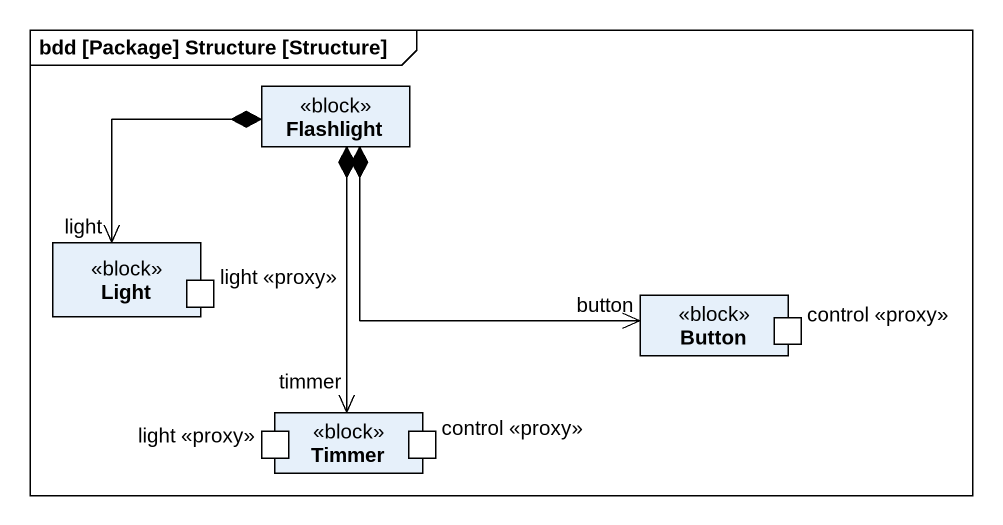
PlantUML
@startuml
mainframe bdd [Package] Structure [Structure]
allowmixing
hide circle
hide empty members
class Flashlight <<block>>
rectangle Light <<block>> {
  port "light <<proxy>>" as light_proxy
}
rectangle Button <<block>> {
  port "control <<proxy>>" as control_proxy
}
rectangle Timmer <<block>> {
  port "light <<proxy>>" as light_proxy_2
  port "control <<proxy>>" as control_proxy_2
}
Flashlight *--> "light" Light
Flashlight *-right-> "button" Button
Flashlight *--> "timmer" Timmer
@enduml
